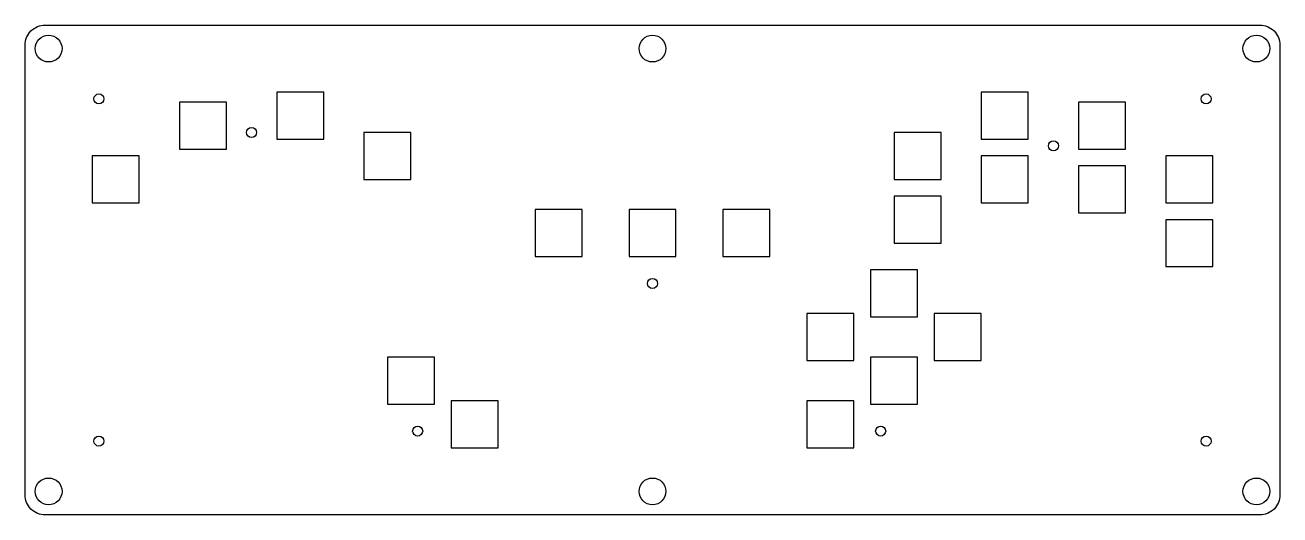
# Model space of a CAD drawing. Header units: millimetres. Extents: x 0 to 374, y 0 to 146.
import ezdxf

# ---------------------------------------------------------------- set-up
doc = ezdxf.new("R2010")
doc.units = ezdxf.units.MM
doc.layers.get('0').update_dxf_attribs({"linetype": 'CONTINUOUS'})

msp = doc.modelspace()

# ---------------------------------------------------------------- linework, layer by layer
msp.add_lwpolyline([(368, 0), (6, 0, -0.414214), (0, 6), (0, 140, -0.414214), (6, 146), (368, 146, -0.414214), (374, 140), (374, 6, -0.414214)], format="xyb", close=True)
for points in [[(75, 126), (75, 112), (89, 112), (89, 126)], [(299, 126), (285, 126), (285, 112), (299, 112)], [(46, 123), (46, 109), (60, 109), (60, 123)], [(328, 123), (314, 123), (314, 109), (328, 109)], [(101, 114), (101, 100), (115, 100), (115, 114)], [(273, 114), (259, 114), (259, 100), (273, 100)], [(20, 107), (20, 93), (34, 93), (34, 107)], [(299, 93), (299, 107), (285, 107), (285, 93)], [(354, 107), (340, 107), (340, 93), (354, 93)], [(328, 90), (328, 104), (314, 104), (314, 90)], [(273, 81), (273, 95), (259, 95), (259, 81)], [(166, 77), (166, 91), (152, 91), (152, 77)], [(194, 91), (180, 91), (180, 77), (194, 77)], [(222, 77), (222, 91), (208, 91), (208, 77)], [(354, 74), (354, 88), (340, 88), (340, 74)], [(252, 73), (252, 59), (266, 59), (266, 73)], [(233, 60), (233, 46), (247, 46), (247, 60)], [(271, 60), (271, 46), (285, 46), (285, 60)], [(108, 47), (108, 33), (122, 33), (122, 47)], [(252, 47), (252, 33), (266, 33), (266, 47)], [(127, 34), (127, 20), (141, 20), (141, 34)], [(233, 34), (233, 20), (247, 20), (247, 34)]]:
    msp.add_lwpolyline(points, close=True)
for centre, radius in [((7, 139), 4), ((187, 139), 4), ((367, 139), 4), ((22, 124), 1.5), ((352, 124), 1.5), ((67.5, 114), 1.5), ((306.5, 110), 1.5), ((187, 69), 1.5), ((117, 25), 1.5), ((255, 25), 1.5), ((22, 22), 1.5), ((352, 22), 1.5), ((7, 7), 4), ((187, 7), 4), ((367, 7), 4)]:
    msp.add_circle(centre, radius)

doc.saveas('drawing.dxf')
